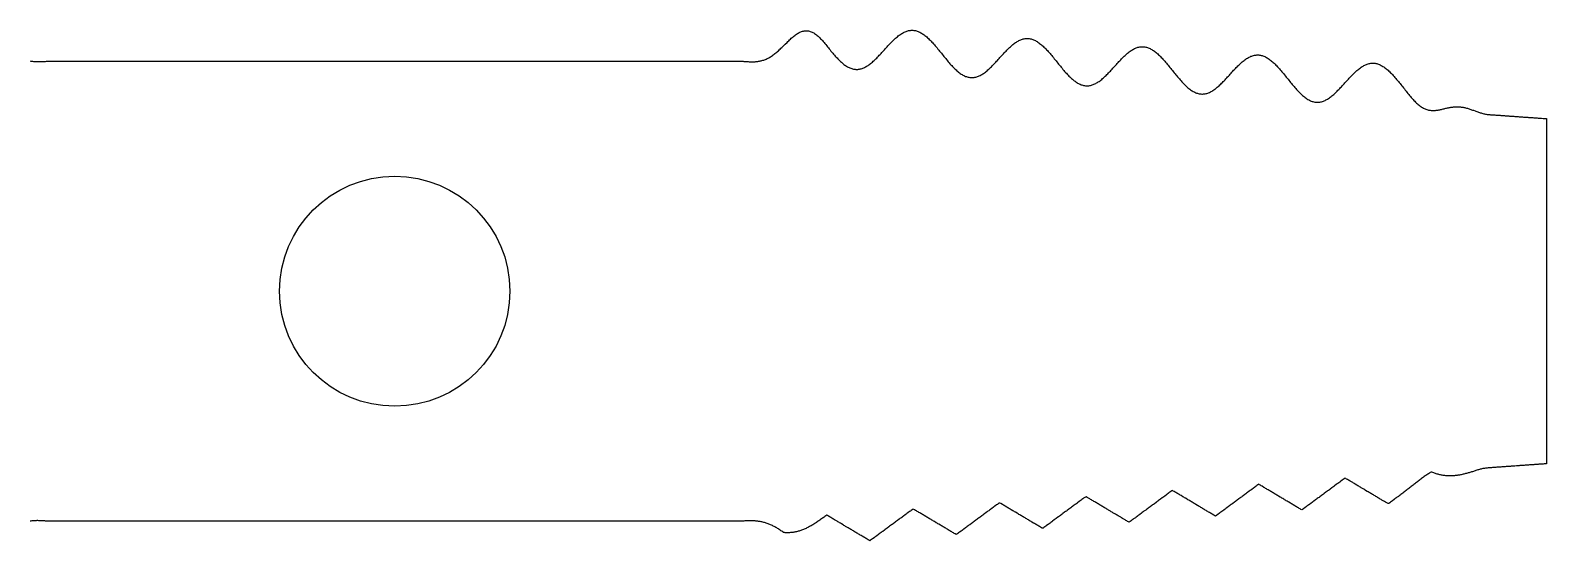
# Model space of a CAD drawing. Header units: inches. Extents: x -21.3 to 48.7, y 37.6 to 53.5.
# Drawn here: x 2.59 to 48.66, y 37.92 to 53.45 of the extents above; entities that cross this region are included whole.
import ezdxf

# ---------------------------------------------------------------- set-up
doc = ezdxf.new("R2010")
doc.units = ezdxf.units.IN
doc.header["$MEASUREMENT"] = 0
doc.layers.add('cut', color=250, linetype='Continuous')

msp = doc.modelspace()

# ---------------------------------------------------------------- linework, layer by layer
at = {"layer": 'cut'}
msp.add_line((3.181, 52.514), (24.136, 52.514), dxfattribs=at)
for points in [[(24.136, 52.514), (24.162, 52.514), (24.189, 52.512), (24.215, 52.51), (24.241, 52.508), (24.267, 52.506), (24.293, 52.504), (24.32, 52.503), (24.346, 52.501), (24.372, 52.499), (24.398, 52.498), (24.424, 52.497), (24.451, 52.496), (24.477, 52.495), (24.503, 52.495), (24.529, 52.495), (24.555, 52.495), (24.582, 52.496), (24.608, 52.497), (24.634, 52.499), (24.66, 52.502), (24.686, 52.505), (24.713, 52.509), (24.739, 52.513), (24.765, 52.518), (24.791, 52.524), (24.817, 52.531), (24.844, 52.539), (24.87, 52.547), (24.896, 52.557), (24.922, 52.567), (24.948, 52.578), (24.975, 52.59), (25.001, 52.604), (25.027, 52.618), (25.053, 52.633), (25.079, 52.649), (25.106, 52.666), (25.132, 52.684), (25.158, 52.703), (25.184, 52.722), (25.21, 52.743), (25.237, 52.764), (25.263, 52.786), (25.289, 52.809), (25.315, 52.832), (25.341, 52.856), (25.368, 52.88), (25.394, 52.905), (25.42, 52.93), (25.446, 52.956), (25.472, 52.982), (25.498, 53.007), (25.525, 53.033), (25.577, 53.085), (25.603, 53.111), (25.629, 53.136), (25.656, 53.161), (25.682, 53.185), (25.708, 53.209), (25.734, 53.232), (25.76, 53.254), (25.787, 53.275), (25.813, 53.296), (25.839, 53.315), (25.865, 53.334), (25.891, 53.351), (25.918, 53.366), (25.944, 53.381), (25.97, 53.394), (25.996, 53.405), (26.022, 53.415), (26.049, 53.424), (26.075, 53.43), (26.101, 53.435), (26.127, 53.438), (26.154, 53.44), (26.18, 53.44), (26.206, 53.437), (26.232, 53.433), (26.258, 53.428), (26.285, 53.42), (26.311, 53.41), (26.337, 53.399), (26.363, 53.386), (26.389, 53.371), (26.415, 53.355), (26.442, 53.337), (26.468, 53.317), (26.494, 53.296), (26.52, 53.273), (26.546, 53.249), (26.573, 53.223), (26.599, 53.197), (26.625, 53.169), (26.651, 53.14), (26.677, 53.11), (26.704, 53.08), (26.73, 53.048), (26.756, 53.016), (26.782, 52.984), (26.808, 52.951), (26.835, 52.918), (26.861, 52.886), (26.887, 52.854), (26.913, 52.822), (26.939, 52.79), (26.966, 52.759), (26.992, 52.728), (27.018, 52.697), (27.044, 52.668), (27.07, 52.639), (27.097, 52.61), (27.123, 52.583), (27.149, 52.556), (27.175, 52.53), (27.201, 52.505), (27.228, 52.481), (27.254, 52.458), (27.28, 52.436), (27.306, 52.416), (27.332, 52.396), (27.359, 52.378), (27.385, 52.361), (27.411, 52.345), (27.437, 52.331), (27.463, 52.317), (27.49, 52.306), (27.516, 52.295), (27.542, 52.286), (27.568, 52.279), (27.594, 52.273), (27.621, 52.268), (27.647, 52.265), (27.673, 52.263), (27.699, 52.263), (27.725, 52.264), (27.752, 52.266), (27.778, 52.27), (27.804, 52.276), (27.83, 52.283), (27.856, 52.291), (27.883, 52.3), (27.909, 52.311), (27.935, 52.323), (27.961, 52.337), (27.987, 52.351), (28.014, 52.367), (28.04, 52.384), (28.066, 52.403), (28.092, 52.422), (28.118, 52.442), (28.145, 52.464), (28.171, 52.486), (28.197, 52.509), (28.223, 52.533), (28.249, 52.558), (28.276, 52.583), (28.302, 52.609), (28.328, 52.636), (28.354, 52.663), (28.38, 52.691), (28.407, 52.719), (28.433, 52.747), (28.459, 52.775), (28.485, 52.804), (28.538, 52.862), (28.564, 52.891), (28.59, 52.92), (28.616, 52.949), (28.642, 52.977), (28.669, 53.006), (28.695, 53.034), (28.721, 53.061), (28.747, 53.088), (28.773, 53.114), (28.8, 53.14), (28.826, 53.166), (28.852, 53.19), (28.878, 53.214), (28.904, 53.237), (28.931, 53.258), (28.957, 53.279), (28.983, 53.299), (29.009, 53.318), (29.035, 53.336), (29.062, 53.353), (29.088, 53.368), (29.114, 53.383), (29.14, 53.396), (29.166, 53.408), (29.193, 53.418), (29.219, 53.427), (29.245, 53.435), (29.271, 53.441), (29.297, 53.446), (29.324, 53.45), (29.35, 53.452), (29.376, 53.452), (29.402, 53.452), (29.428, 53.449), (29.455, 53.446), (29.481, 53.441), (29.507, 53.434), (29.533, 53.426), (29.559, 53.417), (29.586, 53.406), (29.612, 53.393), (29.638, 53.38), (29.664, 53.365), (29.69, 53.349), (29.717, 53.331), (29.743, 53.313), (29.769, 53.293), (29.795, 53.272), (29.821, 53.25), (29.848, 53.226), (29.874, 53.202), (29.9, 53.177), (29.926, 53.151), (29.952, 53.124), (29.978, 53.096), (30.005, 53.067), (30.031, 53.038), (30.057, 53.008), (30.083, 52.977), (30.109, 52.946), (30.136, 52.915), (30.162, 52.883), (30.188, 52.851), (30.214, 52.819), (30.24, 52.786), (30.267, 52.753), (30.293, 52.721), (30.319, 52.688), (30.345, 52.655), (30.372, 52.623), (30.398, 52.591), (30.424, 52.559), (30.45, 52.527), (30.476, 52.496), (30.503, 52.465), (30.529, 52.435), (30.555, 52.406), (30.581, 52.377), (30.607, 52.349), (30.634, 52.322), (30.66, 52.295), (30.686, 52.27), (30.712, 52.245), (30.738, 52.222), (30.765, 52.199), (30.791, 52.178), (30.817, 52.158), (30.843, 52.139), (30.869, 52.121), (30.895, 52.104), (30.922, 52.089), (30.948, 52.075), (30.974, 52.063), (31, 52.051), (31.026, 52.042), (31.053, 52.033), (31.079, 52.026), (31.105, 52.021), (31.131, 52.017), (31.157, 52.014), (31.184, 52.013), (31.21, 52.013), (31.236, 52.015), (31.262, 52.018), (31.288, 52.022), (31.315, 52.028), (31.341, 52.036), (31.367, 52.044), (31.393, 52.054), (31.419, 52.066), (31.446, 52.079), (31.472, 52.093), (31.498, 52.108), (31.524, 52.124), (31.55, 52.142), (31.577, 52.16), (31.603, 52.18), (31.629, 52.201), (31.655, 52.222), (31.681, 52.245), (31.708, 52.269), (31.734, 52.293), (31.76, 52.318), (31.786, 52.343), (31.812, 52.37), (31.839, 52.397), (31.865, 52.424), (31.891, 52.452), (31.917, 52.48), (31.943, 52.509), (31.97, 52.537), (31.996, 52.566), (32.022, 52.595), (32.048, 52.624), (32.074, 52.653), (32.101, 52.682), (32.127, 52.71), (32.153, 52.739), (32.179, 52.767), (32.205, 52.795), (32.232, 52.822), (32.258, 52.849), (32.284, 52.875), (32.31, 52.901), (32.336, 52.926), (32.363, 52.95), (32.389, 52.973), (32.415, 52.996), (32.441, 53.017), (32.467, 53.038), (32.494, 53.057), (32.52, 53.076), (32.546, 53.093), (32.572, 53.109), (32.598, 53.124), (32.625, 53.138), (32.651, 53.151), (32.677, 53.162), (32.703, 53.172), (32.729, 53.181), (32.756, 53.188), (32.782, 53.193), (32.808, 53.198), (32.834, 53.201), (32.86, 53.202), (32.887, 53.202), (32.913, 53.201), (32.939, 53.198), (32.965, 53.194), (32.991, 53.188), (33.018, 53.181), (33.044, 53.172), (33.07, 53.162), (33.096, 53.151), (33.122, 53.138), (33.149, 53.124), (33.175, 53.109), (33.201, 53.092), (33.227, 53.074), (33.253, 53.055), (33.28, 53.034), (33.306, 53.013), (33.332, 52.99), (33.358, 52.967), (33.384, 52.942), (33.411, 52.916), (33.437, 52.89), (33.463, 52.862), (33.489, 52.834), (33.515, 52.805), (33.542, 52.776), (33.568, 52.746), (33.594, 52.715), (33.62, 52.684), (33.646, 52.652), (33.673, 52.62), (33.699, 52.588), (33.725, 52.555), (33.751, 52.523), (33.777, 52.49), (33.804, 52.457), (33.83, 52.425), (33.856, 52.392), (33.882, 52.36), (33.908, 52.328), (33.935, 52.296), (33.961, 52.264), (33.987, 52.233), (34.013, 52.203), (34.039, 52.173), (34.066, 52.144), (34.092, 52.115), (34.118, 52.088), (34.144, 52.061), (34.17, 52.035), (34.197, 52.01), (34.223, 51.986), (34.249, 51.962), (34.275, 51.94), (34.301, 51.919), (34.328, 51.9), (34.354, 51.881), (34.38, 51.864), (34.406, 51.848), (34.432, 51.833), (34.458, 51.82), (34.485, 51.808), (34.511, 51.797), (34.537, 51.788), (34.563, 51.78), (34.59, 51.774), (34.616, 51.769), (34.642, 51.765), (34.668, 51.763), (34.694, 51.763), (34.721, 51.763), (34.747, 51.766), (34.773, 51.769), (34.799, 51.775), (34.825, 51.781), (34.852, 51.789), (34.878, 51.798), (34.904, 51.809), (34.93, 51.821), (34.956, 51.834), (34.983, 51.849), (35.009, 51.864), (35.035, 51.881), (35.061, 51.899), (35.087, 51.918), (35.114, 51.938), (35.14, 51.96), (35.166, 51.982), (35.192, 52.005), (35.218, 52.028), (35.245, 52.053), (35.271, 52.078), (35.297, 52.104), (35.323, 52.131), (35.349, 52.158), (35.375, 52.185), (35.402, 52.213), (35.428, 52.242), (35.454, 52.27), (35.48, 52.299), (35.533, 52.357), (35.559, 52.386), (35.585, 52.415), (35.611, 52.444), (35.637, 52.472), (35.664, 52.5), (35.69, 52.528), (35.716, 52.556), (35.742, 52.583), (35.768, 52.61), (35.795, 52.636), (35.821, 52.661), (35.847, 52.685), (35.873, 52.709), (35.899, 52.732), (35.926, 52.754), (35.952, 52.776), (35.978, 52.796), (36.004, 52.815), (36.03, 52.833), (36.057, 52.85), (36.083, 52.866), (36.109, 52.88), (36.135, 52.894), (36.161, 52.906), (36.188, 52.916), (36.214, 52.926), (36.24, 52.934), (36.266, 52.94), (36.292, 52.945), (36.319, 52.949), (36.345, 52.952), (36.371, 52.952), (36.397, 52.952), (36.423, 52.95), (36.45, 52.947), (36.476, 52.942), (36.502, 52.935), (36.528, 52.928), (36.554, 52.918), (36.581, 52.908), (36.607, 52.896), (36.633, 52.883), (36.659, 52.868), (36.685, 52.852), (36.712, 52.835), (36.738, 52.816), (36.764, 52.797), (36.79, 52.776), (36.816, 52.754), (36.843, 52.731), (36.869, 52.707), (36.895, 52.682), (36.921, 52.656), (36.947, 52.629), (36.974, 52.601), (37, 52.573), (37.026, 52.543), (37.052, 52.514), (37.078, 52.483), (37.105, 52.452), (37.131, 52.421), (37.157, 52.389), (37.183, 52.357), (37.209, 52.325), (37.236, 52.292), (37.262, 52.259), (37.288, 52.227), (37.314, 52.194), (37.34, 52.161), (37.367, 52.129), (37.393, 52.097), (37.419, 52.065), (37.445, 52.033), (37.471, 52.002), (37.498, 51.971), (37.524, 51.941), (37.55, 51.911), (37.576, 51.882), (37.602, 51.854), (37.629, 51.827), (37.655, 51.8), (37.681, 51.774), (37.707, 51.75), (37.733, 51.726), (37.76, 51.703), (37.786, 51.682), (37.812, 51.661), (37.838, 51.642), (37.864, 51.624), (37.891, 51.607), (37.917, 51.592), (37.943, 51.578), (37.969, 51.565), (37.995, 51.553), (38.022, 51.543), (38.048, 51.535), (38.074, 51.527), (38.1, 51.522), (38.126, 51.517), (38.153, 51.514), (38.179, 51.513), (38.205, 51.513), (38.231, 51.514), (38.257, 51.517), (38.284, 51.521), (38.31, 51.527), (38.336, 51.534), (38.362, 51.543), (38.388, 51.552), (38.415, 51.564), (38.441, 51.576), (38.467, 51.59), (38.493, 51.605), (38.519, 51.621), (38.546, 51.638), (38.572, 51.657), (38.598, 51.676), (38.624, 51.697), (38.65, 51.718), (38.677, 51.741), (38.703, 51.764), (38.729, 51.788), (38.755, 51.813), (38.781, 51.839), (38.808, 51.865), (38.834, 51.892), (38.86, 51.919), (38.886, 51.947), (38.912, 51.975), (38.939, 52.003), (38.965, 52.032), (38.991, 52.061), (39.017, 52.09), (39.043, 52.119), (39.07, 52.148), (39.096, 52.176), (39.122, 52.205), (39.148, 52.234), (39.174, 52.262), (39.201, 52.29), (39.227, 52.317), (39.253, 52.344), (39.279, 52.37), (39.305, 52.396), (39.332, 52.421), (39.358, 52.445), (39.384, 52.469), (39.41, 52.491), (39.436, 52.513), (39.463, 52.534), (39.489, 52.554), (39.515, 52.572), (39.541, 52.59), (39.567, 52.606), (39.594, 52.622), (39.62, 52.636), (39.646, 52.649), (39.672, 52.66), (39.698, 52.67), (39.725, 52.679), (39.751, 52.686), (39.777, 52.692), (39.803, 52.697), (39.829, 52.7), (39.855, 52.702), (39.882, 52.702), (39.908, 52.701), (39.934, 52.699), (39.96, 52.695), (39.986, 52.689), (40.013, 52.682), (40.039, 52.674), (40.065, 52.664), (40.091, 52.653), (40.117, 52.641), (40.144, 52.627), (40.17, 52.612), (40.196, 52.595), (40.222, 52.577), (40.248, 52.558), (40.275, 52.538), (40.301, 52.517), (40.327, 52.495), (40.353, 52.471), (40.379, 52.447), (40.406, 52.421), (40.432, 52.395), (40.458, 52.368), (40.484, 52.34), (40.511, 52.311), (40.537, 52.281), (40.563, 52.251), (40.589, 52.221), (40.615, 52.189), (40.642, 52.158), (40.668, 52.126), (40.694, 52.094), (40.72, 52.061), (40.746, 52.029), (40.772, 51.996), (40.799, 51.963), (40.825, 51.931), (40.851, 51.898), (40.877, 51.866), (40.903, 51.834), (40.93, 51.802), (40.956, 51.77), (40.982, 51.739), (41.008, 51.709), (41.034, 51.679), (41.061, 51.649), (41.087, 51.621), (41.113, 51.593), (41.139, 51.566), (41.165, 51.54), (41.192, 51.514), (41.218, 51.49), (41.244, 51.467), (41.27, 51.444), (41.296, 51.423), (41.323, 51.403), (41.349, 51.385), (41.375, 51.367), (41.401, 51.351), (41.427, 51.336), (41.454, 51.322), (41.48, 51.31), (41.506, 51.299), (41.532, 51.29), (41.558, 51.281), (41.585, 51.275), (41.611, 51.27), (41.637, 51.266), (41.663, 51.263), (41.689, 51.263), (41.716, 51.263), (41.742, 51.265), (41.768, 51.269), (41.794, 51.273), (41.82, 51.28), (41.847, 51.287), (41.873, 51.296), (41.899, 51.307), (41.925, 51.319), (41.951, 51.332), (41.978, 51.346), (42.004, 51.361), (42.03, 51.378), (42.056, 51.396), (42.082, 51.415), (42.109, 51.435), (42.135, 51.456), (42.161, 51.477), (42.187, 51.5), (42.213, 51.524), (42.24, 51.548), (42.266, 51.573), (42.292, 51.599), (42.318, 51.626), (42.344, 51.653), (42.371, 51.68), (42.397, 51.708), (42.423, 51.736), (42.449, 51.765), (42.475, 51.794), (42.502, 51.822), (42.528, 51.851), (42.58, 51.909), (42.606, 51.938), (42.633, 51.967), (42.659, 51.995), (42.685, 52.023), (42.711, 52.051), (42.737, 52.078), (42.764, 52.105), (42.79, 52.131), (42.816, 52.156), (42.842, 52.181), (42.868, 52.205), (42.895, 52.228), (42.921, 52.25), (42.947, 52.272), (42.973, 52.292), (42.999, 52.311), (43.026, 52.33), (43.052, 52.347), (43.078, 52.363), (43.104, 52.378), (43.13, 52.391), (43.157, 52.403), (43.183, 52.414), (43.209, 52.424), (43.235, 52.432), (43.261, 52.439), (43.288, 52.445), (43.314, 52.449), (43.34, 52.451), (43.366, 52.452), (43.392, 52.452), (43.419, 52.45), (43.445, 52.447), (43.471, 52.443), (43.497, 52.437), (43.523, 52.429), (43.55, 52.42), (43.576, 52.41), (43.602, 52.398), (43.628, 52.385), (43.654, 52.371), (43.681, 52.355), (43.707, 52.338), (43.733, 52.32), (43.759, 52.3), (43.785, 52.28), (43.812, 52.258), (43.838, 52.235), (43.864, 52.211), (43.89, 52.186), (43.916, 52.161), (43.943, 52.134), (43.969, 52.106), (43.995, 52.078), (44.021, 52.049), (44.047, 52.019), (44.074, 51.989), (44.1, 51.958), (44.126, 51.927), (44.152, 51.895), (44.178, 51.863), (44.205, 51.831), (44.231, 51.798), (44.257, 51.766), (44.283, 51.733), (44.309, 51.7), (44.335, 51.667), (44.362, 51.633), (44.388, 51.6), (44.414, 51.567), (44.44, 51.534), (44.466, 51.501), (44.493, 51.469), (44.519, 51.438), (44.545, 51.407), (44.571, 51.377), (44.597, 51.347), (44.624, 51.319), (44.65, 51.291), (44.676, 51.265), (44.702, 51.24), (44.729, 51.216), (44.755, 51.193), (44.781, 51.172), (44.807, 51.152), (44.833, 51.133), (44.86, 51.116), (44.886, 51.1), (44.912, 51.085), (44.938, 51.072), (44.964, 51.06), (44.991, 51.05), (45.017, 51.041), (45.043, 51.033), (45.069, 51.027), (45.095, 51.022), (45.122, 51.018), (45.148, 51.015), (45.174, 51.013), (45.2, 51.012), (45.226, 51.012), (45.252, 51.013), (45.279, 51.016), (45.305, 51.018), (45.331, 51.022), (45.357, 51.026), (45.383, 51.03), (45.41, 51.036), (45.436, 51.041), (45.462, 51.047), (45.488, 51.053), (45.514, 51.059), (45.541, 51.065), (45.567, 51.072), (45.593, 51.078), (45.619, 51.084), (45.645, 51.09), (45.672, 51.096), (45.698, 51.101), (45.724, 51.106), (45.75, 51.11), (45.776, 51.114), (45.803, 51.118), (45.829, 51.121), (45.855, 51.123), (45.881, 51.125), (45.907, 51.126), (45.934, 51.126), (45.96, 51.126), (45.986, 51.125), (46.012, 51.123), (46.038, 51.121), (46.065, 51.118), (46.091, 51.114), (46.117, 51.11), (46.143, 51.105), (46.169, 51.099), (46.196, 51.093), (46.222, 51.086), (46.248, 51.079), (46.274, 51.071), (46.3, 51.063), (46.327, 51.054), (46.353, 51.045), (46.379, 51.036), (46.405, 51.027), (46.431, 51.017), (46.484, 50.998), (46.51, 50.989), (46.536, 50.979), (46.562, 50.97), (46.589, 50.961), (46.615, 50.952), (46.641, 50.944), (46.667, 50.936), (46.693, 50.928), (46.72, 50.921), (46.746, 50.915), (46.772, 50.909), (46.798, 50.903), (46.824, 50.899), (46.851, 50.895), (46.877, 50.892), (46.903, 50.889), (46.929, 50.887), (46.955, 50.885), (46.982, 50.884), (47.008, 50.882), (47.034, 50.88), (47.06, 50.878), (47.086, 50.876), (47.113, 50.874), (47.139, 50.872), (47.165, 50.87), (47.191, 50.869), (47.217, 50.867), (47.244, 50.865), (47.27, 50.863), (47.296, 50.861), (47.322, 50.859), (47.348, 50.857), (47.375, 50.855), (47.401, 50.854), (47.427, 50.852), (47.453, 50.85), (47.479, 50.848), (47.506, 50.846), (47.532, 50.844), (47.558, 50.842), (47.584, 50.841), (47.61, 50.839), (47.637, 50.837), (47.663, 50.835), (47.689, 50.833), (47.741, 50.829), (47.768, 50.827), (47.794, 50.826), (47.82, 50.824), (47.846, 50.822), (47.872, 50.82), (47.899, 50.818), (47.925, 50.816), (47.951, 50.814), (47.977, 50.812), (48.003, 50.811), (48.03, 50.809), (48.056, 50.807), (48.082, 50.805), (48.108, 50.803), (48.134, 50.801), (48.161, 50.799), (48.187, 50.797), (48.213, 50.796), (48.239, 50.794), (48.265, 50.792), (48.292, 50.79), (48.318, 50.788), (48.344, 50.786), (48.37, 50.784), (48.396, 50.782), (48.423, 50.781), (48.449, 50.779), (48.475, 50.777), (48.501, 50.775), (48.554, 50.771), (48.58, 50.769), (48.606, 50.768), (48.632, 50.766), (48.658, 50.764), (48.658, 40.264), (48.632, 40.262), (48.606, 40.26), (48.58, 40.258), (48.554, 40.256), (48.501, 40.253), (48.475, 40.251), (48.449, 40.249), (48.423, 40.247), (48.396, 40.245), (48.37, 40.243), (48.344, 40.241), (48.318, 40.239), (48.292, 40.238), (48.265, 40.236), (48.239, 40.234), (48.213, 40.232), (48.187, 40.23), (48.161, 40.228), (48.134, 40.226), (48.108, 40.224), (48.082, 40.223), (48.056, 40.221), (48.03, 40.219), (48.003, 40.217), (47.977, 40.215), (47.951, 40.213), (47.925, 40.211), (47.899, 40.21), (47.872, 40.208), (47.846, 40.206), (47.82, 40.204), (47.794, 40.202), (47.768, 40.2), (47.741, 40.198), (47.689, 40.195), (47.663, 40.193), (47.637, 40.191), (47.61, 40.189), (47.584, 40.187), (47.558, 40.185), (47.532, 40.183), (47.506, 40.181), (47.479, 40.18), (47.453, 40.178), (47.427, 40.176), (47.401, 40.174), (47.375, 40.172), (47.348, 40.17), (47.322, 40.168), (47.296, 40.166), (47.27, 40.165), (47.244, 40.163), (47.217, 40.161), (47.191, 40.159), (47.165, 40.157), (47.139, 40.155), (47.113, 40.153), (47.086, 40.152), (47.06, 40.15), (47.034, 40.148), (47.008, 40.146), (46.982, 40.144), (46.955, 40.142), (46.929, 40.14), (46.903, 40.138), (46.877, 40.136), (46.851, 40.134), (46.824, 40.131), (46.798, 40.128), (46.772, 40.124), (46.746, 40.12), (46.72, 40.115), (46.693, 40.11), (46.667, 40.104), (46.641, 40.098), (46.615, 40.091), (46.589, 40.083), (46.562, 40.075), (46.536, 40.067), (46.51, 40.058), (46.484, 40.048), (46.458, 40.039), (46.431, 40.031), (46.405, 40.023), (46.379, 40.015), (46.353, 40.007), (46.327, 39.999), (46.3, 39.992), (46.274, 39.984), (46.248, 39.977), (46.222, 39.97), (46.196, 39.963), (46.169, 39.956), (46.143, 39.949), (46.117, 39.943), (46.091, 39.937), (46.065, 39.931), (46.038, 39.926), (46.012, 39.921), (45.986, 39.916), (45.96, 39.912), (45.934, 39.908), (45.907, 39.905), (45.881, 39.902), (45.855, 39.899), (45.829, 39.897), (45.803, 39.895), (45.776, 39.894), (45.75, 39.893), (45.724, 39.893), (45.698, 39.893), (45.672, 39.894), (45.645, 39.895), (45.619, 39.897), (45.593, 39.899), (45.567, 39.902), (45.541, 39.906), (45.514, 39.909), (45.488, 39.914), (45.462, 39.919), (45.436, 39.924), (45.41, 39.93), (45.383, 39.937), (45.357, 39.944), (45.331, 39.951), (45.305, 39.959), (45.279, 39.968), (45.252, 39.977), (45.226, 39.987), (45.2, 39.997), (45.174, 40.007), (45.148, 40.008), (45.122, 39.993), (45.095, 39.977), (45.069, 39.961), (45.043, 39.944), (45.017, 39.927), (44.991, 39.91), (44.964, 39.892), (44.938, 39.874), (44.912, 39.856), (44.886, 39.837), (44.86, 39.818), (44.833, 39.798), (44.807, 39.779), (44.781, 39.759), (44.755, 39.739), (44.729, 39.718), (44.702, 39.698), (44.676, 39.677), (44.65, 39.657), (44.624, 39.636), (44.597, 39.615), (44.571, 39.594), (44.545, 39.573), (44.519, 39.552), (44.493, 39.531), (44.466, 39.51), (44.44, 39.489), (44.414, 39.468), (44.388, 39.447), (44.362, 39.427), (44.335, 39.407), (44.309, 39.387), (44.283, 39.368), (44.231, 39.329), (44.205, 39.31), (44.178, 39.29), (44.152, 39.271), (44.1, 39.232), (44.074, 39.213), (44.047, 39.194), (44.021, 39.174), (43.969, 39.136), (43.943, 39.116), (43.916, 39.097), (43.89, 39.078), (43.864, 39.058), (43.838, 39.05), (43.785, 39.081), (43.759, 39.097), (43.733, 39.112), (43.707, 39.128), (43.654, 39.159), (43.628, 39.175), (43.602, 39.19), (43.576, 39.206), (43.55, 39.221), (43.523, 39.237), (43.497, 39.253), (43.471, 39.268), (43.445, 39.284), (43.419, 39.299), (43.392, 39.315), (43.366, 39.331), (43.34, 39.346), (43.314, 39.362), (43.288, 39.377), (43.261, 39.393), (43.235, 39.409), (43.209, 39.424), (43.157, 39.455), (43.13, 39.471), (43.104, 39.487), (43.078, 39.502), (43.026, 39.533), (42.999, 39.549), (42.973, 39.564), (42.947, 39.58), (42.921, 39.596), (42.895, 39.611), (42.842, 39.642), (42.816, 39.658), (42.79, 39.674), (42.764, 39.689), (42.711, 39.72), (42.685, 39.736), (42.659, 39.752), (42.633, 39.767), (42.606, 39.783), (42.58, 39.798), (42.554, 39.814), (42.528, 39.822), (42.502, 39.803), (42.475, 39.783), (42.449, 39.764), (42.397, 39.725), (42.371, 39.706), (42.344, 39.687), (42.318, 39.667), (42.292, 39.648), (42.266, 39.629), (42.213, 39.59), (42.187, 39.571), (42.161, 39.551), (42.135, 39.532), (42.082, 39.493), (42.056, 39.474), (42.03, 39.455), (42.004, 39.435), (41.978, 39.416), (41.951, 39.397), (41.899, 39.358), (41.873, 39.339), (41.847, 39.319), (41.82, 39.3), (41.768, 39.261), (41.742, 39.242), (41.716, 39.223), (41.689, 39.203), (41.663, 39.184), (41.637, 39.165), (41.585, 39.126), (41.558, 39.107), (41.532, 39.087), (41.506, 39.068), (41.454, 39.029), (41.427, 39.01), (41.401, 38.991), (41.375, 38.971), (41.349, 38.952), (41.323, 38.933), (41.27, 38.894), (41.244, 38.875), (41.218, 38.859), (41.192, 38.875), (41.165, 38.89), (41.139, 38.906), (41.113, 38.922), (41.087, 38.937), (41.061, 38.953), (41.034, 38.968), (41.008, 38.984), (40.956, 39.015), (40.93, 39.031), (40.903, 39.046), (40.877, 39.062), (40.825, 39.093), (40.799, 39.109), (40.772, 39.124), (40.746, 39.14), (40.72, 39.156), (40.694, 39.171), (40.668, 39.187), (40.642, 39.202), (40.615, 39.218), (40.589, 39.234), (40.563, 39.249), (40.511, 39.28), (40.484, 39.296), (40.458, 39.312), (40.432, 39.327), (40.406, 39.343), (40.379, 39.358), (40.353, 39.374), (40.327, 39.39), (40.301, 39.405), (40.275, 39.421), (40.248, 39.436), (40.222, 39.452), (40.196, 39.468), (40.17, 39.483), (40.144, 39.499), (40.117, 39.514), (40.091, 39.53), (40.065, 39.545), (40.013, 39.577), (39.986, 39.592), (39.96, 39.608), (39.934, 39.623), (39.908, 39.638), (39.882, 39.619), (39.855, 39.6), (39.829, 39.58), (39.803, 39.561), (39.777, 39.542), (39.751, 39.522), (39.698, 39.484), (39.672, 39.464), (39.646, 39.445), (39.62, 39.426), (39.567, 39.387), (39.541, 39.368), (39.515, 39.348), (39.489, 39.329), (39.436, 39.29), (39.41, 39.271), (39.384, 39.252), (39.358, 39.232), (39.332, 39.213), (39.305, 39.194), (39.253, 39.155), (39.227, 39.136), (39.201, 39.116), (39.174, 39.097), (39.122, 39.058), (39.096, 39.039), (39.07, 39.02), (39.043, 39), (39.017, 38.981), (38.991, 38.962), (38.939, 38.923), (38.912, 38.904), (38.886, 38.884), (38.86, 38.865), (38.808, 38.826), (38.781, 38.807), (38.755, 38.788), (38.729, 38.768), (38.703, 38.749), (38.677, 38.73), (38.624, 38.691), (38.598, 38.672), (38.572, 38.684), (38.546, 38.7), (38.493, 38.731), (38.467, 38.747), (38.441, 38.762), (38.415, 38.778), (38.388, 38.794), (38.362, 38.809), (38.336, 38.825), (38.31, 38.84), (38.284, 38.856), (38.257, 38.871), (38.231, 38.887), (38.205, 38.903), (38.179, 38.918), (38.153, 38.934), (38.126, 38.949), (38.1, 38.965), (38.074, 38.981), (38.048, 38.996), (37.995, 39.027), (37.969, 39.043), (37.943, 39.059), (37.917, 39.074), (37.891, 39.09), (37.864, 39.105), (37.838, 39.121), (37.812, 39.137), (37.786, 39.152), (37.76, 39.168), (37.733, 39.183), (37.681, 39.215), (37.655, 39.23), (37.629, 39.246), (37.602, 39.261), (37.55, 39.293), (37.524, 39.308), (37.498, 39.324), (37.471, 39.339), (37.445, 39.355), (37.419, 39.37), (37.393, 39.386), (37.367, 39.402), (37.34, 39.417), (37.314, 39.433), (37.288, 39.449), (37.262, 39.435), (37.236, 39.416), (37.209, 39.397), (37.183, 39.377), (37.157, 39.358), (37.131, 39.339), (37.105, 39.319), (37.052, 39.281), (37.026, 39.261), (37, 39.242), (36.974, 39.223), (36.921, 39.184), (36.895, 39.165), (36.869, 39.145), (36.843, 39.126), (36.816, 39.107), (36.79, 39.087), (36.738, 39.049), (36.712, 39.029), (36.685, 39.01), (36.659, 38.991), (36.607, 38.952), (36.581, 38.933), (36.554, 38.913), (36.528, 38.894), (36.502, 38.875), (36.476, 38.855), (36.423, 38.817), (36.397, 38.797), (36.371, 38.778), (36.345, 38.759), (36.292, 38.72), (36.266, 38.701), (36.24, 38.681), (36.214, 38.662), (36.188, 38.643), (36.161, 38.623), (36.109, 38.585), (36.083, 38.565), (36.057, 38.546), (36.03, 38.527), (35.978, 38.488), (35.952, 38.494), (35.926, 38.509), (35.899, 38.525), (35.873, 38.541), (35.847, 38.556), (35.795, 38.587), (35.768, 38.603), (35.742, 38.619), (35.716, 38.634), (35.664, 38.665), (35.637, 38.681), (35.611, 38.697), (35.585, 38.712), (35.559, 38.728), (35.533, 38.743), (35.48, 38.775), (35.454, 38.79), (35.428, 38.806), (35.402, 38.821), (35.349, 38.852), (35.323, 38.868), (35.297, 38.884), (35.271, 38.899), (35.245, 38.915), (35.218, 38.93), (35.192, 38.946), (35.166, 38.962), (35.14, 38.977), (35.114, 38.993), (35.087, 39.008), (35.061, 39.024), (35.035, 39.04), (35.009, 39.055), (34.983, 39.071), (34.956, 39.086), (34.93, 39.102), (34.904, 39.118), (34.878, 39.133), (34.852, 39.149), (34.825, 39.164), (34.799, 39.18), (34.773, 39.196), (34.721, 39.227), (34.694, 39.242), (34.668, 39.258), (34.642, 39.252), (34.59, 39.213), (34.563, 39.194), (34.537, 39.174), (34.511, 39.155), (34.485, 39.136), (34.458, 39.116), (34.406, 39.078), (34.38, 39.058), (34.354, 39.039), (34.328, 39.02), (34.275, 38.981), (34.249, 38.962), (34.223, 38.942), (34.197, 38.923), (34.17, 38.904), (34.144, 38.884), (34.092, 38.846), (34.066, 38.826), (34.039, 38.807), (34.013, 38.788), (33.961, 38.749), (33.935, 38.73), (33.908, 38.71), (33.882, 38.691), (33.856, 38.672), (33.83, 38.652), (33.777, 38.614), (33.751, 38.594), (33.725, 38.575), (33.699, 38.556), (33.646, 38.517), (33.62, 38.497), (33.594, 38.478), (33.568, 38.459), (33.542, 38.439), (33.515, 38.42), (33.463, 38.381), (33.437, 38.362), (33.411, 38.343), (33.384, 38.323), (33.358, 38.304), (33.332, 38.303), (33.306, 38.319), (33.28, 38.334), (33.253, 38.35), (33.227, 38.366), (33.201, 38.381), (33.175, 38.397), (33.149, 38.412), (33.122, 38.428), (33.096, 38.444), (33.07, 38.459), (33.018, 38.49), (32.991, 38.506), (32.965, 38.522), (32.939, 38.537), (32.913, 38.553), (32.887, 38.568), (32.86, 38.584), (32.834, 38.6), (32.808, 38.615), (32.782, 38.631), (32.756, 38.646), (32.729, 38.662), (32.703, 38.678), (32.677, 38.693), (32.651, 38.709), (32.625, 38.724), (32.598, 38.74), (32.572, 38.756), (32.52, 38.787), (32.494, 38.802), (32.467, 38.818), (32.441, 38.833), (32.389, 38.865), (32.363, 38.88), (32.336, 38.896), (32.31, 38.911), (32.284, 38.927), (32.258, 38.943), (32.205, 38.974), (32.179, 38.989), (32.153, 39.005), (32.127, 39.021), (32.074, 39.052), (32.048, 39.067), (32.022, 39.068), (31.996, 39.049), (31.97, 39.029), (31.943, 39.01), (31.891, 38.971), (31.865, 38.952), (31.839, 38.933), (31.812, 38.913), (31.76, 38.875), (31.734, 38.855), (31.708, 38.836), (31.681, 38.817), (31.655, 38.797), (31.629, 38.778), (31.577, 38.739), (31.55, 38.72), (31.524, 38.7), (31.498, 38.681), (31.446, 38.642), (31.419, 38.623), (31.393, 38.604), (31.367, 38.584), (31.341, 38.565), (31.315, 38.546), (31.262, 38.507), (31.236, 38.488), (31.21, 38.468), (31.184, 38.449), (31.131, 38.41), (31.105, 38.391), (31.079, 38.372), (31.053, 38.352), (31.026, 38.333), (31, 38.314), (30.948, 38.275), (30.922, 38.256), (30.895, 38.236), (30.869, 38.217), (30.817, 38.178), (30.791, 38.159), (30.765, 38.14), (30.738, 38.12), (30.712, 38.113), (30.686, 38.128), (30.66, 38.144), (30.634, 38.159), (30.607, 38.175), (30.581, 38.191), (30.555, 38.206), (30.529, 38.222), (30.503, 38.238), (30.476, 38.253), (30.45, 38.269), (30.424, 38.284), (30.398, 38.3), (30.372, 38.315), (30.345, 38.331), (30.319, 38.347), (30.293, 38.362), (30.267, 38.378), (30.24, 38.393), (30.188, 38.425), (30.162, 38.44), (30.136, 38.456), (30.109, 38.471), (30.057, 38.503), (30.031, 38.518), (30.005, 38.534), (29.978, 38.549), (29.952, 38.565), (29.926, 38.581), (29.9, 38.596), (29.874, 38.612), (29.848, 38.627), (29.821, 38.643), (29.795, 38.659), (29.743, 38.69), (29.717, 38.705), (29.69, 38.721), (29.664, 38.737), (29.638, 38.752), (29.612, 38.768), (29.586, 38.783), (29.559, 38.799), (29.533, 38.815), (29.507, 38.83), (29.481, 38.846), (29.455, 38.861), (29.428, 38.877), (29.402, 38.884), (29.376, 38.865), (29.35, 38.845), (29.324, 38.826), (29.297, 38.807), (29.245, 38.768), (29.219, 38.749), (29.193, 38.729), (29.166, 38.71), (29.114, 38.671), (29.088, 38.652), (29.062, 38.633), (29.035, 38.613), (29.009, 38.594), (28.983, 38.575), (28.931, 38.536), (28.904, 38.517), (28.878, 38.497), (28.852, 38.478), (28.8, 38.439), (28.773, 38.42), (28.747, 38.401), (28.721, 38.381), (28.695, 38.362), (28.669, 38.343), (28.616, 38.304), (28.59, 38.285), (28.564, 38.265), (28.538, 38.246), (28.485, 38.207), (28.459, 38.188), (28.433, 38.169), (28.407, 38.149), (28.38, 38.13), (28.354, 38.111), (28.302, 38.072), (28.276, 38.053), (28.249, 38.033), (28.223, 38.014), (28.171, 37.975), (28.145, 37.956), (28.118, 37.937), (28.092, 37.922), (28.066, 37.938), (28.04, 37.953), (27.987, 37.985), (27.961, 38), (27.935, 38.016), (27.909, 38.031), (27.856, 38.063), (27.83, 38.078), (27.804, 38.094), (27.778, 38.109), (27.752, 38.125), (27.725, 38.14), (27.699, 38.156), (27.673, 38.172), (27.647, 38.187), (27.621, 38.203), (27.594, 38.218), (27.568, 38.234), (27.542, 38.25), (27.516, 38.265), (27.49, 38.281), (27.463, 38.296), (27.437, 38.312), (27.411, 38.328), (27.359, 38.359), (27.332, 38.374), (27.306, 38.39), (27.28, 38.406), (27.228, 38.437), (27.201, 38.452), (27.175, 38.468), (27.149, 38.484), (27.123, 38.499), (27.097, 38.515), (27.044, 38.546), (27.018, 38.562), (26.992, 38.577), (26.966, 38.593), (26.913, 38.624), (26.887, 38.64), (26.861, 38.655), (26.835, 38.671), (26.808, 38.686), (26.782, 38.7), (26.73, 38.662), (26.704, 38.643), (26.677, 38.623), (26.651, 38.604), (26.625, 38.586), (26.599, 38.567), (26.573, 38.548), (26.546, 38.53), (26.52, 38.512), (26.494, 38.494), (26.468, 38.477), (26.442, 38.46), (26.415, 38.443), (26.389, 38.426), (26.363, 38.41), (26.337, 38.395), (26.311, 38.379), (26.285, 38.364), (26.258, 38.35), (26.232, 38.336), (26.206, 38.323), (26.18, 38.31), (26.154, 38.297), (26.127, 38.285), (26.101, 38.274), (26.075, 38.263), (26.049, 38.253), (26.022, 38.243), (25.996, 38.234), (25.97, 38.225), (25.944, 38.217), (25.918, 38.209), (25.891, 38.202), (25.865, 38.196), (25.839, 38.19), (25.813, 38.185), (25.787, 38.18), (25.76, 38.176), (25.734, 38.173), (25.708, 38.17), (25.682, 38.168), (25.656, 38.166), (25.629, 38.165), (25.603, 38.164), (25.577, 38.164), (25.551, 38.165), (25.525, 38.166), (25.498, 38.168), (25.472, 38.17), (25.446, 38.189), (25.42, 38.208), (25.394, 38.227), (25.368, 38.245), (25.341, 38.262), (25.315, 38.279), (25.289, 38.296), (25.263, 38.311), (25.237, 38.327), (25.21, 38.341), (25.184, 38.355), (25.158, 38.369), (25.132, 38.382), (25.106, 38.394), (25.079, 38.406), (25.053, 38.417), (25.027, 38.428), (25.001, 38.438), (24.975, 38.447), (24.948, 38.456), (24.922, 38.464), (24.896, 38.472), (24.87, 38.479), (24.844, 38.486), (24.817, 38.492), (24.791, 38.497), (24.765, 38.502), (24.739, 38.507), (24.713, 38.511), (24.686, 38.514), (24.66, 38.518), (24.634, 38.52), (24.608, 38.523), (24.582, 38.524), (24.555, 38.526), (24.529, 38.527), (24.503, 38.528), (24.477, 38.528), (24.451, 38.528), (24.424, 38.528), (24.398, 38.527), (24.372, 38.526), (24.346, 38.525), (24.32, 38.524), (24.293, 38.523), (24.267, 38.521), (24.241, 38.52), (24.215, 38.518), (24.189, 38.516), (24.162, 38.514), (24.136, 38.514), (3.181, 38.514), (3.154, 38.514), (3.128, 38.516), (3.102, 38.518), (3.076, 38.52), (3.049, 38.521), (3.023, 38.523), (2.997, 38.525), (2.971, 38.527), (2.945, 38.528), (2.919, 38.53), (2.892, 38.531), (2.866, 38.532), (2.84, 38.532), (2.814, 38.533), (2.788, 38.533), (2.761, 38.532), (2.735, 38.531), (2.709, 38.53), (2.683, 38.528), (2.657, 38.526), (2.63, 38.523), (2.604, 38.519), (2.578, 38.515)], [(2.578, 52.521), (2.604, 52.517), (2.63, 52.513), (2.657, 52.51), (2.683, 52.507), (2.709, 52.505), (2.735, 52.503), (2.761, 52.502), (2.788, 52.501), (2.814, 52.5), (2.84, 52.5), (2.866, 52.5), (2.892, 52.5), (2.919, 52.5), (2.945, 52.501), (2.971, 52.502), (2.997, 52.503), (3.023, 52.505), (3.049, 52.506), (3.076, 52.508), (3.102, 52.51), (3.128, 52.512), (3.154, 52.514), (3.181, 52.514)]]:
    msp.add_lwpolyline(points, dxfattribs=at)
msp.add_circle((13.658, 45.514), 3.5, dxfattribs=at)

doc.saveas('drawing.dxf')
